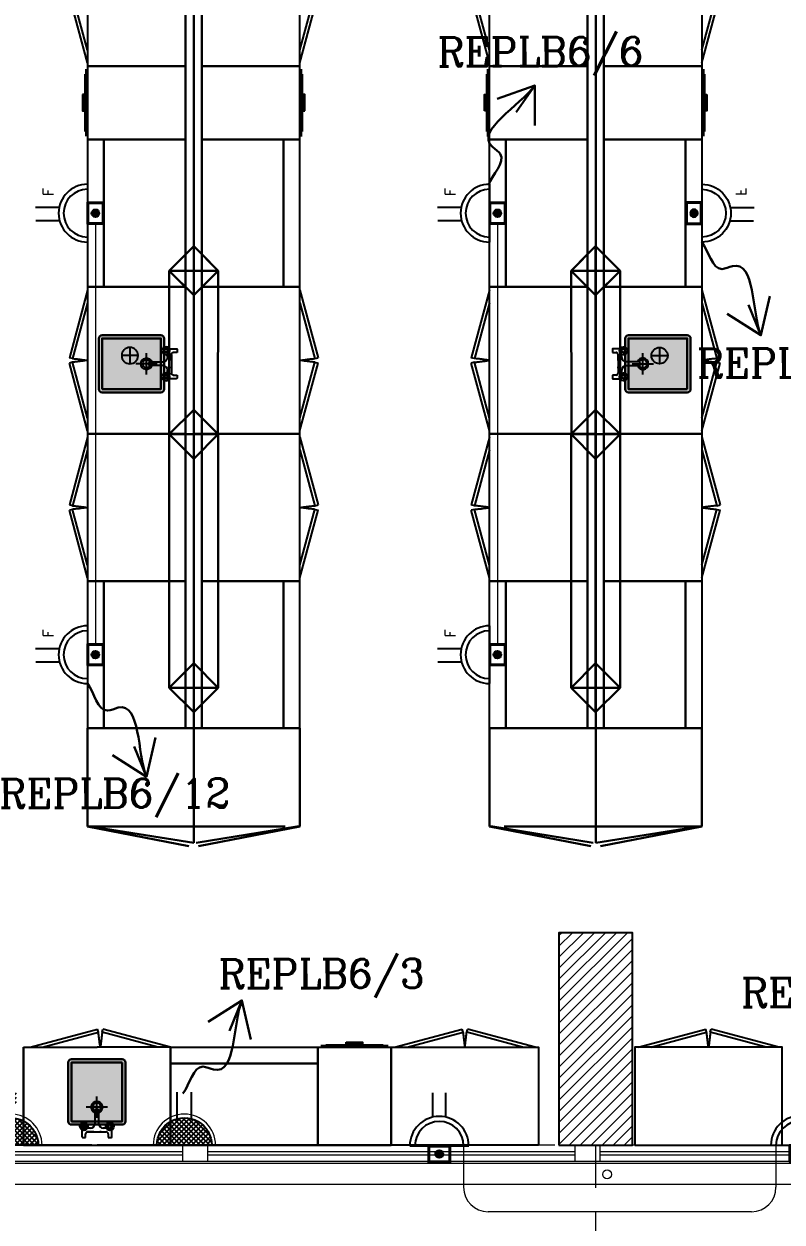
# Model space of a CAD drawing. Extents: x 1315 to 1416, y 473 to 837.
# Drawn here: x 1356.59 to 1361.23, y 672.16 to 679.49 of the extents above; entities that cross this region are included whole.
import ezdxf

# ---------------------------------------------------------------- set-up
doc = ezdxf.new("R2010")
doc.units = 0
doc.header["$MEASUREMENT"] = 0
for name, pattern in [('ACAD_ISO02W100', [15, 12, -3]), ('CENTERX2', [4, 2.5, -0.5, 0.5, -0.5]), ('DASHED', [19.05, 12.7, -6.35])]:
    doc.linetypes.add(name, pattern=pattern)
doc.layers.get('0').update_dxf_attribs({"color": 252, "linetype": 'CONTINUOUS', "lineweight": 30})
for name, color, linetype in [('-FUR', 252, 'CONTINUOUS'), ('E-SOCKETS', 6, 'CONTINUOUS'), ('LAYER8', 252, 'CONTINUOUS'), ('POWER', 1, 'CONTINUOUS'), ('SAN', 252, 'CONTINUOUS'), ('WIRING', 4, 'CONTINUOUS')]:
    doc.layers.add(name, color=color, linetype=linetype)
for name, color, linetype, lineweight in [('axis', 252, 'CENTERX2', 5), ('Column', 252, 'CONTINUOUS', 25), ('elev', 252, 'CONTINUOUS', 9), ('Elevation', 252, 'CONTINUOUS', 18), ('hatch', 252, 'CONTINUOUS', 9), ('WINDOW', 252, 'CONTINUOUS', 5), ('WIRRING', 3, 'CONTINUOUS', 5)]:
    doc.layers.add(name, color=color, linetype=linetype, lineweight=lineweight)
doc.styles.add('ARIAL', font='arial.ttf')
doc.styles.add('E80', font='romanc.shx')
doc.dimstyles.new('DIM-100-IN', dxfattribs={"dimtxt": 0.22, "dimasz": 0.1, "dimexe": 0.15, "dimexo": 0.15, "dimgap": 0, "dimtad": 0, "dimrnd": 0.05, "dimzin": 1, "dimdsep": 46, "dimtxsty": 'ARIAL', "dimblk": 'DOT', "dimcen": 0.2, "dimclrd": 256, "dimclre": 256, "dimclrt": 23, "dimadec": 0, "dimazin": 0, "dimtfac": 1, "dimtmove": 2, "dimatfit": 2, "dimldrblk": 'OPEN90', "dimfxl": 0.15, "dimfxlon": 1, "dimtolj": 1, "dimtzin": 0, "dimlwe": -1, "dimarcsym": 0})

# ---------------------------------------------------------------- blocks, each defined once
blk = doc.blocks.new('A$C11ED6BD5')
at = {"layer": 'axis', "color": 0, "ltscale": 0.3}
blk.add_line((-22.25, -2.4111), (-22.25, 0.25), dxfattribs=at)
blk = doc.blocks.new('5')
at = {"layer": '-FUR', "linetype": 'ACAD_ISO02W100'}
for p, q in [((41999.7885, -66320.4478), (42000.6885, -66320.4478)), ((41999.8085, -66321.0478), (42000.2221, -66321.1587)), ((41999.8858, -66321.0478), (42000.2273, -66321.1393)), ((42000.5913, -66321.0478), (42000.2498, -66321.1393)), ((42000.6685, -66321.0478), (42000.255, -66321.1587)), ((42000.2273, -66321.1393), (42000.2221, -66321.1587)), ((42000.2498, -66321.1393), (42000.255, -66321.1587))]:
    blk.add_line(p, q, dxfattribs=at)
at = {"layer": '-FUR'}
blk.add_lwpolyline([(41999.7885, -66320.4478), (42000.6885, -66320.4478), (42000.6885, -66321.0478), (41999.7885, -66321.0478)], close=True, dxfattribs=at)
at = {"layer": '-FUR', "linetype": 'ACAD_ISO02W100'}
for centre, start, end in [((42001.7538, -66321.2808), 171.26112, 174.70691), ((41998.7233, -66321.2808), 5.29309, 8.73888)]:
    blk.add_arc(centre, 1.5331, start, end, dxfattribs=at)
blk = doc.blocks.new('YY5Y5')
at = {"layer": 'SAN', "color": 1}
for p, q in [((433.83, 542.04), (433.83, 538.56)), ((435.73, 542.41), (434.2, 542.41)), ((435.73, 540.55), (435.73, 542.41)), ((446.18, 539.55), (436.73, 539.55)), ((443.04, 539.55), (446.16, 539.55)), ((447.16, 542.41), (447.16, 540.55)), ((448.69, 542.41), (447.16, 542.41)), ((449.07, 538.56), (449.07, 542.04)), ((434.16, 537.56), (433.7, 538.02)), ((434.16, 536.15), (433.7, 535.69)), ((435.58, 537.56), (436.04, 538.02)), ((435.58, 536.15), (436.04, 535.69)), ((436.72, 537.65), (438.25, 537.65)), ((440.5, 535.4), (440.5, 528.74)), ((442.4, 528.74), (442.4, 535.4)), ((444.65, 537.65), (446.18, 537.65)), ((447.32, 537.56), (446.86, 538.02)), ((447.32, 536.15), (446.86, 535.69)), ((448.74, 537.56), (449.2, 538.02)), ((448.74, 536.15), (449.2, 535.69)), ((440.87, 528.36), (442.03, 528.36))]:
    blk.add_line(p, q, dxfattribs=at)
at = {"layer": 'SAN', "color": 1, "linetype": 'Continuous'}
blk.add_line((439.23, 539.55), (439.86, 539.55), dxfattribs=at)
at = {"layer": 'SAN', "color": 2, "linetype": 'DASHED'}
for points in [[(436.06, 527.03), (446.84, 527.03)], [(441.45, 532.42), (441.45, 521.63)]]:
    blk.add_lwpolyline(points, dxfattribs=at)
at = {"layer": 'SAN', "color": 1}
for centre, radius in [((434.87, 536.85), 2), ((434.87, 536.85), 1), ((434.87, 536.85), 0.8), ((448.03, 536.85), 2), ((448.03, 536.85), 1), ((448.03, 536.85), 0.8)]:
    blk.add_circle(centre, radius, dxfattribs=at)
for centre, radius, start, end in [((434.2, 542.04), 0.375, 90, 180), ((436.73, 540.55), 1, 180, 270), ((446.16, 540.55), 1, 270, 0), ((448.69, 542.04), 0.375, 0, 90), ((438.25, 535.4), 2.25, 0, 90), ((444.65, 535.4), 2.25, 90, 180), ((441.45, 527.03), 2.86, 109.43194, 70.56806), ((441.45, 527.03), 2.08, 117.27647, 62.72353), ((440.87, 528.74), 0.375, 180, 270), ((442.03, 528.74), 0.375, 270, 360)]:
    blk.add_arc(centre, radius, start, end, dxfattribs=at)
blk = doc.blocks.new('fd')
at = {"layer": '-FUR'}
h = blk.add_hatch(color=254, dxfattribs=at)
h.paths.add_polyline_path([(1322.6636, 576.6994), (1322.3536, 576.6994), (1322.3536, 577.0594), (1322.6636, 577.0594)], flags=16)
edge = h.paths.add_edge_path()
edge.add_line((1322.6636, 576.6794), (1322.3536, 576.6794))
edge.add_arc((1322.3536, 576.6994), 0.02, 180, 270, ccw=False)
edge.add_line((1322.3336, 576.6994), (1322.3336, 577.0594))
edge.add_arc((1322.3536, 577.0594), 0.02, 90, 180, ccw=False)
edge.add_line((1322.3536, 577.0794), (1322.6636, 577.0794))
edge.add_arc((1322.6636, 577.0594), 0.02, 0, 90, ccw=False)
edge.add_line((1322.6836, 577.0594), (1322.6836, 576.6994))
edge.add_arc((1322.6636, 576.6994), 0.02, -90, 0, ccw=False)
blk.add_hatch(color=253, dxfattribs=at).paths.add_polyline_path([(1322.6636, 577.0594), (1322.6636, 576.6994), (1322.3536, 576.6994), (1322.3536, 577.0594)])
h = blk.add_hatch(color=251, dxfattribs=at)
h.paths.add_polyline_path([(1322.6337, 577.0294), (1322.6636, 577.0594), (1322.6636, 576.6994), (1322.6336, 576.7294)])
h.paths.add_polyline_path([(1322.6336, 576.7294), (1322.6636, 576.6994), (1322.3536, 576.6994), (1322.3836, 576.7294)])
h = blk.add_hatch(color=252, dxfattribs=at)
h.paths.add_polyline_path([(1322.3836, 577.0294), (1322.3536, 577.0594), (1322.6636, 577.0594), (1322.6337, 577.0294)])
h.paths.add_polyline_path([(1322.3836, 576.7294), (1322.3536, 576.6994), (1322.3536, 577.0594), (1322.3836, 577.0294)])
for p, q in [((1322.4784, 577.2056), (1322.0597, 577.2056)), ((1322.4784, 577.2056), (1322.9597, 577.2056)), ((1322.0597, 576.6056), (1322.5097, 576.6056)), ((1322.9597, 576.6056), (1322.5097, 576.6056))]:
    blk.add_line(p, q, dxfattribs=at)
at = {"layer": '-FUR', "linetype": 'ACAD_ISO02W100'}
for p, q in [((1322.0597, 577.2056), (1322.5097, 577.2056)), ((1322.9597, 577.2056), (1322.5097, 577.2056)), ((1322.0997, 576.6056), (1322.5133, 576.4948)), ((1322.177, 576.6056), (1322.5185, 576.5141)), ((1322.8824, 576.6056), (1322.541, 576.5141)), ((1322.9597, 576.6056), (1322.5462, 576.4948)), ((1322.5185, 576.5141), (1322.5133, 576.4948)), ((1322.541, 576.5141), (1322.5462, 576.4948))]:
    blk.add_line(p, q, dxfattribs=at)
for centre, start, end in [((1324.045, 576.3727), 171.26112, 174.70691), ((1321.0144, 576.3727), 5.29309, 8.73888)]:
    blk.add_arc(centre, 1.5331, start, end, dxfattribs=at)
for p, q in [((1322.0597, 577.2056), (1322.0597, 576.6056)), ((1322.9597, 577.2056), (1322.9597, 576.6056))]:
    blk.add_line(p, q)
blk.add_lwpolyline([(1322.6636, 576.6794), (1322.3536, 576.6794, -0.414214), (1322.3336, 576.6994), (1322.3336, 577.0594, -0.414214), (1322.3536, 577.0794), (1322.6636, 577.0794, -0.414214), (1322.6836, 577.0594), (1322.6836, 576.6994, -0.414214)], format="xyb", close=True)
blk.add_lwpolyline([(1322.6636, 576.6794), (1322.3536, 576.6794, -0.414214), (1322.3336, 576.6994), (1322.3336, 577.0594, -0.414214), (1322.3536, 577.0794), (1322.6636, 577.0794, -0.414214), (1322.6836, 577.0594), (1322.6836, 576.6994, -0.414214)], format="xyb", close=True)
blk.add_lwpolyline([(1322.6636, 576.6994), (1322.3536, 576.6994), (1322.3536, 577.0594), (1322.6636, 577.0594)], close=True)
at = {"extrusion": (0, 0, -1), "xscale": 0.0121000000000322, "yscale": 0.0121000000000322, "zscale": -0.0121}
blk.add_blockref('YY5Y5', (-1327.8502, 570.5947), dxfattribs=at)
blk = doc.blocks.new('juy')
blk.add_line((1322.9597, 577.2056), (1322.9597, 576.6056))
blk.add_blockref('fd', (0, 0))
blk = doc.blocks.new('ba7es')
at = {"layer": '-FUR', "linetype": 'ACAD_ISO02W100'}
blk.add_line((1323.8895, 576.6578), (1322.9895, 576.6578), dxfattribs=at)
for p, q in [((1323.8895, 577.2578), (1322.9895, 577.2578)), ((1322.9895, 577.2578), (1322.9895, 576.6578)), ((1323.8895, 576.6578), (1323.8895, 577.2578)), ((1322.9895, 576.6578), (1322.9895, 576.7578)), ((1322.9895, 576.7578), (1323.8895, 576.7578))]:
    blk.add_line(p, q)
blk = doc.blocks.new('3')
at = {"layer": '-FUR', "linetype": 'ACAD_ISO02W100'}
blk.add_line((41990.0194, -66320.4802), (41990.4694, -66320.4802), dxfattribs=at)
at = {"layer": '-FUR'}
for p, q in [((41990.0394, -66321.0902), (41990.4494, -66321.0902)), ((41990.0694, -66321.0952), (41990.4194, -66321.0952))]:
    blk.add_line(p, q, dxfattribs=at)
blk.add_lwpolyline([(41990.0194, -66321.0802), (41990.4694, -66321.0802), (41990.4694, -66320.4802), (41990.0194, -66320.4802)], close=True, dxfattribs=at)
at = {"layer": '-FUR', "color": 1}
blk.add_lwpolyline([(41990.1944, -66321.1102), (41990.2944, -66321.1102), (41990.2944, -66321.1002), (41990.1944, -66321.1002)], close=True, dxfattribs=at)
blk = doc.blocks.new('vfd')
at = {"layer": '-FUR'}
h = blk.add_hatch(color=254, dxfattribs=at)
h.paths.add_polyline_path([(1316.635, 565.8296), (1316.635, 566.1396), (1316.275, 566.1396), (1316.275, 565.8296)], flags=16)
edge = h.paths.add_edge_path()
edge.add_line((1316.655, 565.8296), (1316.655, 566.1396))
edge.add_ellipse((1316.635, 566.1396), major_axis=(-0.0141, -0.0141), ratio=1, start_angle=135, end_angle=225)
edge.add_line((1316.635, 566.1596), (1316.275, 566.1596))
edge.add_ellipse((1316.275, 566.1396), major_axis=(-0.0141, -0.0141), ratio=1, start_angle=225, end_angle=315)
edge.add_line((1316.255, 566.1396), (1316.255, 565.8296))
edge.add_ellipse((1316.275, 565.8296), major_axis=(0.0141, -0.0141), ratio=1, start_angle=225, end_angle=315)
edge.add_line((1316.275, 565.8096), (1316.635, 565.8096))
edge.add_ellipse((1316.635, 565.8296), major_axis=(0.0141, -0.0141), ratio=1, start_angle=-45, end_angle=45)
blk.add_hatch(color=253, dxfattribs=at).paths.add_polyline_path([(1316.275, 565.8296), (1316.635, 565.8296), (1316.635, 566.1396), (1316.275, 566.1396)])
h = blk.add_hatch(color=251, dxfattribs=at)
h.paths.add_polyline_path([(1316.305, 565.8596), (1316.275, 565.8296), (1316.635, 565.8296), (1316.605, 565.8596)])
h.paths.add_polyline_path([(1316.605, 565.8596), (1316.635, 565.8296), (1316.635, 566.1396), (1316.605, 566.1096)])
h = blk.add_hatch(color=252, dxfattribs=at)
h.paths.add_polyline_path([(1316.305, 566.1096), (1316.275, 566.1396), (1316.275, 565.8296), (1316.305, 565.8596)])
h.paths.add_polyline_path([(1316.605, 566.1096), (1316.635, 566.1396), (1316.275, 566.1396), (1316.305, 566.1096)])
blk.add_lwpolyline([(1316.655, 565.8296), (1316.655, 566.1396, 0.414214), (1316.635, 566.1596), (1316.275, 566.1596, 0.414214), (1316.255, 566.1396), (1316.255, 565.8296, 0.414214), (1316.275, 565.8096), (1316.635, 565.8096, 0.414214)], format="xyb", close=True)
blk.add_lwpolyline([(1316.655, 565.8296), (1316.655, 566.1396, 0.414214), (1316.635, 566.1596), (1316.275, 566.1596, 0.414214), (1316.255, 566.1396), (1316.255, 565.8296, 0.414214), (1316.275, 565.8096), (1316.635, 565.8096, 0.414214)], format="xyb", close=True)
blk.add_lwpolyline([(1316.635, 565.8296), (1316.635, 566.1396), (1316.275, 566.1396), (1316.275, 565.8296)], close=True)
at = {"layer": 'LAYER8'}
for p, q in [((1316.465, 566.0846), (1316.465, 565.9846)), ((1316.415, 566.0346), (1316.515, 566.0346))]:
    blk.add_line(p, q, dxfattribs=at)
blk.add_circle((1316.465, 566.0346), 0.05, dxfattribs=at)
at = {"xscale": 0.0121, "yscale": 0.0121, "zscale": 0.0121, "rotation": 89.99999999999997}
blk.add_blockref('YY5Y5', (1322.7397, 560.6431), dxfattribs=at)
blk = doc.blocks.new('LAB1')
h = blk.add_hatch(color=256)
h.set_gradient(color1=(255, 191, 127), color2=(255, 181, 107), one_color=1, tint=0.71)
h.paths.add_polyline_path([(991.8811, 470.2735), (991.5711, 470.2735), (991.5711, 469.9135), (991.8811, 469.9135)], flags=0)
edge = h.paths.add_edge_path(flags=17)
edge.add_line((991.8811, 470.2935), (991.5711, 470.2935))
edge.add_arc((991.5711, 470.2735), 0.02, 90, 180)
edge.add_line((991.5511, 470.2735), (991.5511, 469.9135))
edge.add_arc((991.5711, 469.9135), 0.02, 180, 270)
edge.add_line((991.5711, 469.8935), (991.8811, 469.8935))
edge.add_arc((991.8811, 469.9135), 0.02, 270, 360)
edge.add_line((991.9011, 469.9135), (991.9011, 470.2735))
edge.add_arc((991.8811, 470.2735), 0.02, 360, 450)
edge = h.paths.add_edge_path(flags=0)
edge.add_line((991.7145, 469.9805), (991.7145, 469.8999))
edge = h.paths.add_edge_path(flags=0)
edge.add_line((991.7376, 469.8999), (991.7376, 469.9805))
edge = h.paths.add_edge_path(flags=0)
edge.add_line((991.7261, 469.9359), (991.7261, 470.0664))
edge = h.paths.add_edge_path(flags=0)
edge.add_line((991.7913, 470.0012), (991.6608, 470.0012))
edge = h.paths.add_edge_path(flags=0)
edge.add_arc((991.7261, 470.0012), 0.0346, -70.56806, 250.56806, ccw=False)
edge = h.paths.add_edge_path(flags=0)
edge.add_arc((991.7261, 470.0012), 0.0251, -62.72353, 242.72353, ccw=False)
edge = h.paths.add_edge_path(flags=0)
edge.add_arc((991.7191, 469.9805), 0.00454, 90, 180, ccw=False)
edge = h.paths.add_edge_path(flags=0)
edge.add_arc((991.7331, 469.9805), 0.00454, 0, 90, ccw=False)
edge = h.paths.add_edge_path(flags=0)
edge.add_line((991.7331, 469.985), (991.7191, 469.985))
edge = h.paths.add_edge_path(flags=16)
edge.add_arc((991.6464, 469.8823), 0.0121, 0, 360, ccw=False)
edge = h.paths.add_edge_path(flags=16)
edge.add_line((991.7971, 469.8908), (991.7916, 469.8964))
edge = h.paths.add_edge_path(flags=16)
edge.add_line((991.8143, 469.8908), (991.8198, 469.8964))
edge = h.paths.add_edge_path(flags=16)
edge.add_line((991.6379, 469.8908), (991.6323, 469.8964))
edge = h.paths.add_edge_path(flags=16)
edge.add_line((991.655, 469.8908), (991.6606, 469.8964))
h = blk.add_hatch(color=256)
h.set_gradient(color1=(255, 191, 127), color2=(255, 181, 107), one_color=1, tint=0.71)
edge = h.paths.add_edge_path(flags=17)
edge.add_line((991.8811, 470.2935), (991.5711, 470.2935))
edge.add_arc((991.5711, 470.2735), 0.02, 90, 180)
edge.add_line((991.5511, 470.2735), (991.5511, 469.9135))
edge.add_arc((991.5711, 469.9135), 0.02, 180, 270)
edge.add_line((991.5711, 469.8935), (991.8811, 469.8935))
edge.add_arc((991.8811, 469.9135), 0.02, 270, 360)
edge.add_line((991.9011, 469.9135), (991.9011, 470.2735))
edge.add_arc((991.8811, 470.2735), 0.02, 360, 450)
h.paths.add_polyline_path([(991.8811, 470.2735), (991.5711, 470.2735), (991.5711, 469.9135), (991.8811, 469.9135)], flags=0)
edge = h.paths.add_edge_path(flags=0)
edge.add_line((991.7145, 469.9805), (991.7145, 469.8999))
edge = h.paths.add_edge_path(flags=0)
edge.add_line((991.7376, 469.8999), (991.7376, 469.9805))
edge = h.paths.add_edge_path(flags=0)
edge.add_line((991.7261, 469.9359), (991.7261, 470.0664))
edge = h.paths.add_edge_path(flags=0)
edge.add_line((991.7913, 470.0012), (991.6608, 470.0012))
edge = h.paths.add_edge_path(flags=0)
edge.add_arc((991.7261, 470.0012), 0.0346, -70.56806, 250.56806, ccw=False)
edge = h.paths.add_edge_path(flags=0)
edge.add_arc((991.7261, 470.0012), 0.0251, -62.72353, 242.72353, ccw=False)
edge = h.paths.add_edge_path(flags=0)
edge.add_arc((991.7191, 469.9805), 0.00454, 90, 180, ccw=False)
edge = h.paths.add_edge_path(flags=0)
edge.add_arc((991.7331, 469.9805), 0.00454, 0, 90, ccw=False)
edge = h.paths.add_edge_path(flags=0)
edge.add_line((991.7331, 469.985), (991.7191, 469.985))
edge = h.paths.add_edge_path(flags=16)
edge.add_arc((991.6464, 469.8823), 0.0121, 0, 360, ccw=False)
edge = h.paths.add_edge_path(flags=16)
edge.add_line((991.7971, 469.8908), (991.7916, 469.8964))
edge = h.paths.add_edge_path(flags=16)
edge.add_line((991.8143, 469.8908), (991.8198, 469.8964))
edge = h.paths.add_edge_path(flags=16)
edge.add_line((991.6379, 469.8908), (991.6323, 469.8964))
edge = h.paths.add_edge_path(flags=16)
edge.add_line((991.655, 469.8908), (991.6606, 469.8964))
h = blk.add_hatch(color=256)
h.set_gradient(color1=(255, 191, 127), color2=(255, 181, 107), one_color=1, tint=0.71)
edge = h.paths.add_edge_path(flags=16)
edge.add_line((991.8811, 470.2935), (991.5711, 470.2935))
edge.add_arc((991.5711, 470.2735), 0.02, 90, 180)
edge.add_line((991.5511, 470.2735), (991.5511, 469.9135))
edge.add_arc((991.5711, 469.9135), 0.02, 180, 270)
edge.add_line((991.5711, 469.8935), (991.8811, 469.8935))
edge.add_arc((991.8811, 469.9135), 0.02, 270, 360)
edge.add_line((991.9011, 469.9135), (991.9011, 470.2735))
edge.add_arc((991.8811, 470.2735), 0.02, 360, 450)
edge = h.paths.add_edge_path()
edge.add_arc((991.6464, 469.8823), 0.0242, 0, 360, ccw=False)
edge = h.paths.add_edge_path(flags=16)
edge.add_arc((991.6464, 469.8823), 0.0121, 0, 360, ccw=False)
edge = h.paths.add_edge_path(flags=16)
edge.add_arc((991.6464, 469.8823), 0.00968, 0, 360, ccw=False)
edge = h.paths.add_edge_path(flags=16)
edge.add_line((991.6379, 469.8908), (991.6323, 469.8964))
edge = h.paths.add_edge_path(flags=16)
edge.add_line((991.6379, 469.8737), (991.6323, 469.8682))
edge = h.paths.add_edge_path(flags=16)
edge.add_line((991.655, 469.8908), (991.6606, 469.8964))
edge = h.paths.add_edge_path(flags=16)
edge.add_line((991.655, 469.8737), (991.6606, 469.8682))
h = blk.add_hatch(color=256)
h.set_gradient(color1=(255, 191, 127), color2=(255, 181, 107), one_color=1, tint=0.71)
edge = h.paths.add_edge_path(flags=16)
edge.add_line((991.8811, 470.2935), (991.5711, 470.2935))
edge.add_arc((991.5711, 470.2735), 0.02, 90, 180)
edge.add_line((991.5511, 470.2735), (991.5511, 469.9135))
edge.add_arc((991.5711, 469.9135), 0.02, 180, 270)
edge.add_line((991.5711, 469.8935), (991.8811, 469.8935))
edge.add_arc((991.8811, 469.9135), 0.02, 270, 360)
edge.add_line((991.9011, 469.9135), (991.9011, 470.2735))
edge.add_arc((991.8811, 470.2735), 0.02, 360, 450)
edge = h.paths.add_edge_path()
edge.add_arc((991.8057, 469.8823), 0.0242, 0, 360, ccw=False)
edge = h.paths.add_edge_path(flags=16)
edge.add_arc((991.8057, 469.8823), 0.0121, 0, 360, ccw=False)
edge = h.paths.add_edge_path(flags=16)
edge.add_arc((991.8057, 469.8823), 0.00968, 0, 360, ccw=False)
edge = h.paths.add_edge_path(flags=16)
edge.add_line((991.7971, 469.8908), (991.7916, 469.8964))
edge = h.paths.add_edge_path(flags=16)
edge.add_line((991.7971, 469.8737), (991.7916, 469.8682))
edge = h.paths.add_edge_path(flags=16)
edge.add_line((991.8143, 469.8908), (991.8198, 469.8964))
edge = h.paths.add_edge_path(flags=16)
edge.add_line((991.8143, 469.8737), (991.8198, 469.8682))
h = blk.add_hatch(color=256)
h.set_gradient(color1=(255, 191, 127), color2=(255, 181, 107), one_color=1, tint=0.71)
edge = h.paths.add_edge_path(flags=16)
edge.add_line((991.8811, 470.2935), (991.5711, 470.2935))
edge.add_arc((991.5711, 470.2735), 0.02, 90, 180)
edge.add_line((991.5511, 470.2735), (991.5511, 469.9135))
edge.add_arc((991.5711, 469.9135), 0.02, 180, 270)
edge.add_line((991.5711, 469.8935), (991.8811, 469.8935))
edge.add_arc((991.8811, 469.9135), 0.02, 270, 360)
edge.add_line((991.9011, 469.9135), (991.9011, 470.2735))
edge.add_arc((991.8811, 470.2735), 0.02, 360, 450)
edge = h.paths.add_edge_path(flags=0)
edge.add_line((991.7145, 469.9805), (991.7145, 469.8999))
edge = h.paths.add_edge_path()
edge.add_arc((991.6873, 469.8999), 0.0272, 270, 360, ccw=False)
h = blk.add_hatch(color=256)
h.set_gradient(color1=(255, 191, 127), color2=(255, 181, 107), one_color=1, tint=0.71)
edge = h.paths.add_edge_path(flags=16)
edge.add_line((991.8811, 470.2935), (991.5711, 470.2935))
edge.add_arc((991.5711, 470.2735), 0.02, 90, 180)
edge.add_line((991.5511, 470.2735), (991.5511, 469.9135))
edge.add_arc((991.5711, 469.9135), 0.02, 180, 270)
edge.add_line((991.5711, 469.8935), (991.8811, 469.8935))
edge.add_arc((991.8811, 469.9135), 0.02, 270, 360)
edge.add_line((991.9011, 469.9135), (991.9011, 470.2735))
edge.add_arc((991.8811, 470.2735), 0.02, 360, 450)
edge = h.paths.add_edge_path(flags=0)
edge.add_line((991.7376, 469.8999), (991.7376, 469.9805))
edge = h.paths.add_edge_path()
edge.add_arc((991.7648, 469.8999), 0.0272, 180, 270, ccw=False)
h = blk.add_hatch(color=256)
h.set_gradient(color1=(255, 191, 127), color2=(255, 181, 107), one_color=1, tint=0.71)
edge = h.paths.add_edge_path(flags=16)
edge.add_line((991.8811, 470.2935), (991.5711, 470.2935))
edge.add_arc((991.5711, 470.2735), 0.02, 90, 180)
edge.add_line((991.5511, 470.2735), (991.5511, 469.9135))
edge.add_arc((991.5711, 469.9135), 0.02, 180, 270)
edge.add_line((991.5711, 469.8935), (991.8811, 469.8935))
edge.add_arc((991.8811, 469.9135), 0.02, 270, 360)
edge.add_line((991.9011, 469.9135), (991.9011, 470.2735))
edge.add_arc((991.8811, 470.2735), 0.02, 360, 450)
h.paths.add_polyline_path([(991.8811, 470.2735), (991.5711, 470.2735), (991.5711, 469.9135), (991.8811, 469.9135)], flags=0)
edge = h.paths.add_edge_path(flags=17)
edge.add_line((991.8811, 470.2935), (991.5711, 470.2935))
edge.add_arc((991.5711, 470.2735), 0.02, 90, 180)
edge.add_line((991.5511, 470.2735), (991.5511, 469.9135))
edge.add_arc((991.5711, 469.9135), 0.02, 180, 270)
edge.add_line((991.5711, 469.8935), (991.8811, 469.8935))
edge.add_arc((991.8811, 469.9135), 0.02, 270, 360)
edge.add_line((991.9011, 469.9135), (991.9011, 470.2735))
edge.add_arc((991.8811, 470.2735), 0.02, 360, 450)
edge = h.paths.add_edge_path(flags=0)
edge.add_line((991.7145, 469.9805), (991.7145, 469.8999))
edge = h.paths.add_edge_path(flags=0)
edge.add_line((991.7376, 469.8999), (991.7376, 469.9805))
edge = h.paths.add_edge_path(flags=0)
edge.add_line((991.7261, 469.9359), (991.7261, 470.0664))
edge = h.paths.add_edge_path(flags=0)
edge.add_line((991.7913, 470.0012), (991.6608, 470.0012))
edge = h.paths.add_edge_path(flags=0)
edge.add_arc((991.7261, 470.0012), 0.0346, -70.56806, 250.56806, ccw=False)
edge = h.paths.add_edge_path(flags=0)
edge.add_arc((991.7261, 470.0012), 0.0251, -62.72353, 242.72353, ccw=False)
edge = h.paths.add_edge_path(flags=0)
edge.add_arc((991.7191, 469.9805), 0.00454, 90, 180, ccw=False)
edge = h.paths.add_edge_path(flags=0)
edge.add_arc((991.7331, 469.9805), 0.00454, 0, 90, ccw=False)
edge = h.paths.add_edge_path(flags=0)
edge.add_line((991.7331, 469.985), (991.7191, 469.985))
edge = h.paths.add_edge_path(flags=16)
edge.add_arc((991.8057, 469.8823), 0.0121, 0, 360, ccw=False)
edge = h.paths.add_edge_path(flags=16)
edge.add_arc((991.6464, 469.8823), 0.0121, 0, 360, ccw=False)
edge = h.paths.add_edge_path(flags=16)
edge.add_line((991.7971, 469.8908), (991.7916, 469.8964))
edge = h.paths.add_edge_path(flags=16)
edge.add_line((991.8143, 469.8908), (991.8198, 469.8964))
edge = h.paths.add_edge_path(flags=16)
edge.add_line((991.6379, 469.8908), (991.6323, 469.8964))
edge = h.paths.add_edge_path(flags=16)
edge.add_line((991.655, 469.8908), (991.6606, 469.8964))
h = blk.add_hatch(color=256)
h.set_gradient(color1=(255, 191, 127), color2=(255, 181, 107), one_color=1, tint=0.71)
edge = h.paths.add_edge_path()
edge.add_arc((991.6464, 469.8823), 0.0242, 0, 360, ccw=False)
edge = h.paths.add_edge_path(flags=16)
edge.add_arc((991.6464, 469.8823), 0.0121, 0, 360, ccw=False)
edge = h.paths.add_edge_path(flags=16)
edge.add_arc((991.6464, 469.8823), 0.00968, 0, 360, ccw=False)
edge = h.paths.add_edge_path(flags=16)
edge.add_line((991.6379, 469.8908), (991.6323, 469.8964))
edge = h.paths.add_edge_path(flags=16)
edge.add_line((991.6379, 469.8737), (991.6323, 469.8682))
edge = h.paths.add_edge_path(flags=16)
edge.add_line((991.655, 469.8908), (991.6606, 469.8964))
edge = h.paths.add_edge_path(flags=16)
edge.add_line((991.655, 469.8737), (991.6606, 469.8682))
h = blk.add_hatch(color=256)
h.set_gradient(color1=(255, 191, 127), color2=(255, 181, 107), one_color=1, tint=0.71)
edge = h.paths.add_edge_path()
edge.add_arc((991.8057, 469.8823), 0.0242, 0, 360, ccw=False)
edge = h.paths.add_edge_path(flags=16)
edge.add_arc((991.8057, 469.8823), 0.00968, 0, 360, ccw=False)
edge = h.paths.add_edge_path(flags=16)
edge.add_line((991.7971, 469.8908), (991.7916, 469.8964))
edge = h.paths.add_edge_path(flags=16)
edge.add_line((991.7971, 469.8737), (991.7916, 469.8682))
edge = h.paths.add_edge_path(flags=16)
edge.add_line((991.8143, 469.8908), (991.8198, 469.8964))
edge = h.paths.add_edge_path(flags=16)
edge.add_line((991.8143, 469.8737), (991.8198, 469.8682))
h = blk.add_hatch(color=256)
h.set_gradient(color1=(255, 191, 127), color2=(255, 181, 107), one_color=1, tint=0.71)
edge = h.paths.add_edge_path(flags=17)
edge.add_arc((991.8057, 469.8823), 0.0121, 0, 360, ccw=False)
edge = h.paths.add_edge_path(flags=16)
edge.add_arc((991.8057, 469.8823), 0.00968, 0, 360, ccw=False)
edge = h.paths.add_edge_path(flags=16)
edge.add_line((991.7971, 469.8908), (991.7916, 469.8964))
edge = h.paths.add_edge_path(flags=16)
edge.add_line((991.7971, 469.8737), (991.7916, 469.8682))
edge = h.paths.add_edge_path(flags=16)
edge.add_line((991.8143, 469.8908), (991.8198, 469.8964))
edge = h.paths.add_edge_path(flags=16)
edge.add_line((991.8143, 469.8737), (991.8198, 469.8682))
for p, q in [((992.2685, 477.2673), (992.2685, 472.6653)), ((992.3185, 477.2673), (992.3185, 471.6492)), ((992.3685, 472.6658), (992.3685, 477.2673)), ((994.7276, 472.6658), (994.7276, 477.2673)), ((994.7776, 477.2673), (994.7776, 471.6492)), ((994.8276, 477.2673), (994.8276, 472.6653)), ((992.3188, 475.2656), (992.1688, 475.1156)), ((992.3188, 475.2656), (992.1688, 475.1156)), ((992.4688, 475.1156), (992.3188, 475.2656)), ((992.3188, 475.1156), (992.3188, 475.2656)), ((992.4688, 475.1156), (992.3188, 475.2656)), ((994.6274, 475.1156), (994.7774, 475.2656)), ((994.6274, 475.1156), (994.7774, 475.2656)), ((994.7774, 475.2656), (994.9274, 475.1156)), ((994.7774, 475.1156), (994.7774, 475.2656)), ((994.7774, 475.2656), (994.9274, 475.1156)), ((992.1688, 475.1156), (992.2685, 475.2153)), ((992.3685, 475.2158), (992.4688, 475.1156)), ((994.7276, 475.2158), (994.6274, 475.1156)), ((994.9274, 475.1156), (994.8276, 475.2153)), ((992.1688, 475.1156), (992.4688, 475.1156)), ((992.3188, 474.9656), (992.1688, 475.1156)), ((992.1688, 475.1156), (992.4688, 475.1156)), ((992.3188, 475.1156), (992.1688, 475.1156)), ((992.1688, 475.1156), (992.3188, 475.1156)), ((992.1688, 475.1156), (992.4688, 475.1156)), ((992.3188, 474.9656), (992.1688, 475.1156)), ((992.1688, 474.1156), (992.1688, 475.1156)), ((992.1688, 475.1156), (992.4688, 475.1156)), ((992.2685, 475.0158), (992.1688, 475.1156)), ((992.4688, 475.1156), (992.3188, 474.9656)), ((992.3188, 474.2656), (992.3188, 475.1156)), ((992.3188, 475.1156), (992.4688, 475.1156)), ((992.3188, 475.1156), (992.3188, 474.9656)), ((992.4688, 475.1156), (992.3188, 474.9656)), ((992.3705, 475.0173), (992.4688, 475.1156)), ((992.4688, 475.1156), (992.467, 474.1173)), ((994.9274, 475.1156), (994.6274, 475.1156)), ((994.9274, 475.1156), (994.6274, 475.1156)), ((994.6274, 475.1156), (994.7774, 474.9656)), ((994.7774, 475.1156), (994.6274, 475.1156)), ((994.9274, 475.1156), (994.6274, 475.1156)), ((994.6274, 475.1156), (994.7774, 474.9656)), ((994.9274, 475.1156), (994.6274, 475.1156)), ((994.6274, 475.1156), (994.6292, 474.1173)), ((994.7256, 475.0173), (994.6274, 475.1156)), ((994.7774, 474.9656), (994.9274, 475.1156)), ((994.7774, 474.2656), (994.7774, 475.1156)), ((994.7774, 475.1156), (994.9274, 475.1156)), ((994.9274, 475.1156), (994.7774, 475.1156)), ((994.7774, 475.1156), (994.7774, 474.9656)), ((994.7774, 474.9656), (994.9274, 475.1156)), ((994.8276, 475.0158), (994.9274, 475.1156)), ((994.9274, 474.1156), (994.9274, 475.1156)), ((992.3188, 474.2656), (992.1688, 474.1156)), ((992.3188, 474.1156), (992.3188, 474.2656)), ((992.4688, 474.1156), (992.3188, 474.2656)), ((994.6274, 474.1156), (994.7774, 474.2656)), ((994.7774, 474.1156), (994.7774, 474.2656)), ((994.7774, 474.2656), (994.9274, 474.1156)), ((992.4688, 474.1156), (992.1688, 474.1156)), ((992.3188, 473.9656), (992.1688, 474.1156)), ((992.1688, 474.1156), (992.4688, 474.1156)), ((992.1688, 472.5656), (992.1688, 474.1156)), ((992.3685, 474.1173), (992.3185, 474.1173)), ((992.3188, 474.1156), (992.3188, 473.9656)), ((992.3188, 473.9656), (992.4688, 474.1156)), ((992.3188, 474.1156), (992.3188, 472.4156)), ((992.4688, 474.1156), (992.4688, 472.5656)), ((994.6274, 474.1156), (994.9274, 474.1156)), ((994.7774, 473.9656), (994.6274, 474.1156)), ((994.9274, 474.1156), (994.6274, 474.1156)), ((994.6274, 474.1156), (994.6274, 472.5656)), ((994.7276, 474.1173), (994.7776, 474.1173)), ((994.7774, 474.1156), (994.7774, 473.9656)), ((994.7774, 473.9656), (994.9274, 474.1156)), ((994.7774, 474.1156), (994.7774, 472.4156)), ((994.9274, 472.5656), (994.9274, 474.1156)), ((992.3188, 472.7156), (992.3188, 473.5656)), ((994.7774, 472.7156), (994.7774, 473.5656)), ((992.3188, 472.7156), (992.1688, 472.5656)), ((992.3188, 472.5656), (992.3188, 472.7156)), ((992.4688, 472.5656), (992.3188, 472.7156)), ((994.6274, 472.5656), (994.7774, 472.7156)), ((994.7774, 472.5656), (994.7774, 472.7156)), ((994.7774, 472.7156), (994.9274, 472.5656)), ((992.4688, 472.5656), (992.1688, 472.5656)), ((992.3188, 472.4156), (992.1688, 472.5656)), ((992.1688, 472.5656), (992.4688, 472.5656)), ((992.3188, 472.5656), (992.3188, 472.4156)), ((992.3188, 472.4156), (992.4688, 472.5656)), ((994.6274, 472.5656), (994.9274, 472.5656)), ((994.7774, 472.4156), (994.6274, 472.5656)), ((994.9274, 472.5656), (994.6274, 472.5656)), ((994.7774, 472.5656), (994.7774, 472.4156)), ((994.7774, 472.4156), (994.9274, 472.5656)), ((991.6685, 472.3173), (991.6685, 471.7173)), ((991.6685, 472.3173), (992.9685, 472.3173)), ((992.9685, 471.7173), (992.9685, 472.3173)), ((995.4276, 472.3173), (994.1276, 472.3173)), ((994.1276, 471.7173), (994.1276, 472.3173)), ((995.4276, 472.3173), (995.4276, 471.7173)), ((991.6685, 471.7173), (992.3185, 471.7173)), ((991.6685, 471.7173), (992.2885, 471.5973)), ((991.6685, 471.7173), (991.6885, 471.7173)), ((991.6885, 471.7173), (992.3185, 471.6173)), ((991.7585, 471.7173), (992.8785, 471.7173)), ((992.3185, 471.7173), (992.3185, 471.6173)), ((992.9485, 471.7173), (992.3335, 471.6173)), ((992.9685, 471.7173), (992.3485, 471.5973)), ((992.9685, 471.7173), (992.9485, 471.7173)), ((994.1276, 471.7173), (994.7476, 471.5973)), ((994.1276, 471.7173), (994.1476, 471.7173)), ((994.1476, 471.7173), (994.7626, 471.6173)), ((995.3376, 471.7173), (994.2176, 471.7173)), ((995.4276, 471.7173), (994.7776, 471.7173)), ((994.7776, 471.7173), (994.7776, 471.6173)), ((995.4076, 471.7173), (994.7776, 471.6173)), ((995.4276, 471.7173), (994.8076, 471.5973)), ((995.4276, 471.7173), (995.4076, 471.7173))]:
    blk.add_line(p, q)
at = {"xscale": -1}
for name, p, rotation in [('5', (67312.7164, -41523.4212), 270), ('5', (-65328.0793, 42477.0559), 90), ('3', (67315.2078, -41514.1021), 270), ('3', (-65325.6526, 42466.3868), 90), ('ba7es', (415.0107, -847.9722), 270), ('ba7es', (1569.6263, 1798.9069), 90), ('5', (67312.7164, -41525.6712), 270), ('5', (-65328.0793, 42474.8059), 90), ('5', (67312.7164, -41526.5712), 270), ('5', (-65328.0793, 42473.9059), 90), ('ba7es', (415.0107, -850.6722), 270), ('ba7es', (1569.6263, 1796.2069), 90), ('juy', (-330.7826, 1046.9729), 180), ('5', (-41004.7709, -65850.6805), 180), ('3', (-40996.9423, -65850.7129), 180)]:
    blk.add_blockref(name, p, dxfattribs=dict(at, rotation=rotation))
for name, p, rotation in [('5', (67315.1755, 42477.0559), 270), ('5', (-65325.6202, -41523.4212), 90), ('3', (67312.7487, 42466.3868), 270), ('3', (-65328.1117, -41514.1021), 90), ('ba7es', (417.4698, 1798.9069), 270), ('ba7es', (1572.0854, -847.9722), 90), ('5', (67315.1755, 42474.8059), 270), ('5', (-65325.6202, -41525.6712), 90), ('5', (67315.1755, 42473.9059), 270), ('5', (-65325.6202, -41526.5712), 90), ('ba7es', (417.4698, 1796.2069), 270), ('ba7es', (1572.0854, -850.6722), 90), ('5', (42994.2157, -65850.6805), 179.999999999975), ('ba7es', (2316.0667, 1047.0251), 179.999999999975)]:
    blk.add_blockref(name, p, dxfattribs=dict(rotation=rotation))
blk.add_blockref('vfd', (2308.3929, -91.4382), dxfattribs=at)
blk.add_blockref('vfd', (-321.2968, -91.4382))
blk = doc.blocks.new('DOUBLEX POWER SOCKET')
at = {"layer": 'POWER', "ltscale": 0.05}
h = blk.add_hatch(dxfattribs=at)
h.set_pattern_fill('ANSI37', color=213, scale=0.000177778, angle=-90, style=0)
h.set_pattern_definition([(135, (-134.804893, -140.661473), (0.0117851071, 0.0117851071), []), (45, (-134.804893, -140.661473), (0.0117851071, -0.0117851071), [])])
edge = h.paths.add_edge_path()
edge.add_line((112.7598, -131.9321), (112.4931, -131.9321))
edge.add_ellipse((112.6264, -131.9321), major_axis=(0.1333, 0), ratio=1, start_angle=0.00923, end_angle=180.00923, ccw=False)
at = {"color": 7}
blk.add_arc((112.6264, -131.9321), 0.1515, 0, 180, dxfattribs=at)
at = {"layer": 'POWER', "color": 6}
for p, q in [((112.5918, -131.8033), (112.5918, -131.6747)), ((112.6611, -131.8033), (112.6611, -131.6747)), ((112.8264, -131.9321), (112.4264, -131.9321))]:
    blk.add_line(p, q, dxfattribs=at)
at = {"layer": 'POWER', "color": 6, "extrusion": (0, 0, -1)}
blk.add_ellipse((112.6264, -131.9321), major_axis=(0.1333, 0), ratio=1, start_param=3.141431, end_param=6.283024, dxfattribs=at)
blk = doc.blocks.new('DOPLEX SOCKET WP')
at = {"layer": 'E-SOCKETS'}
blk.add_hatch(color=2, dxfattribs=at).paths.add_polyline_path([(48.2533, -124.2906, -1), (48.301, -124.2906, -1)])
at = {"layer": 'E-SOCKETS', "color": 2}
for p, q in [((48.2373, -124.0647), (48.2373, -123.9156)), ((48.3173, -124.0647), (48.3173, -123.9156)), ((48.0968, -124.2406), (48.4575, -124.2406)), ((48.1027, -124.2406), (48.4515, -124.2406))]:
    blk.add_line(p, q, dxfattribs=at)
for points in [[(48.3454, -124.2406), (48.2089, -124.2406), (48.2089, -124.3406), (48.3454, -124.3406)], [(48.3388, -124.2471), (48.2154, -124.2471), (48.2154, -124.3341), (48.3388, -124.3341)]]:
    blk.add_lwpolyline(points, close=True, dxfattribs=at)
blk.add_circle((48.2771, -124.2906), 0.0239, dxfattribs=at)
at = {"layer": 'E-SOCKETS', "color": 7, "linetype": 'DASHED'}
blk.add_arc((48.2771, -124.2406), 0.1804, 0, 180, dxfattribs=at)
at = {"layer": 'E-SOCKETS', "color": 2}
blk.add_arc((48.2771, -124.2406), 0.1491, 0, 180, dxfattribs=at)
blk = doc.blocks.new('_Dot')
at = {"color": 0, "linetype": 'ByBlock', "lineweight": -2}
blk.add_line((-0.5, 0), (-1, 0), dxfattribs=at)
at = {"color": 0, "linetype": 'ByBlock', "const_width": 0.5}
blk.add_lwpolyline([(-0.25, 0, 1), (0.25, 0, 1)], format="xyb", close=True, dxfattribs=at)
blk = doc.blocks.new('DOUBLEX SOCKET FLOOR MOUNTED')
at = {"layer": 'E-SOCKETS'}
blk.add_hatch(color=2, dxfattribs=at).paths.add_polyline_path([(-93.2312, -55.9052, 1), (-93.278, -55.9052, 1)])
at = {"layer": 'E-SOCKETS', "color": 2}
for p, q in [((-93.3011, -55.6865), (-93.3011, -55.5404)), ((-93.2194, -55.6838), (-93.2194, -55.5377)), ((-93.0778, -55.8562), (-93.4313, -55.8562))]:
    blk.add_line(p, q, dxfattribs=at)
for points in [[(-93.3214, -55.8562), (-93.1877, -55.8562), (-93.1877, -55.9542), (-93.3214, -55.9542)], [(-93.315, -55.8626), (-93.1941, -55.8626), (-93.1941, -55.9478), (-93.315, -55.9478)]]:
    blk.add_lwpolyline(points, close=True, dxfattribs=at)
blk.add_circle((-93.2546, -55.9052), 0.0234, dxfattribs=at)
at = {"layer": 'E-SOCKETS', "color": 7, "linetype": 'DASHED'}
blk.add_arc((-93.2546, -55.8562), 0.1767, 0, 180, dxfattribs=at)
at = {"layer": 'E-SOCKETS', "color": 2}
blk.add_arc((-93.2546, -55.8562), 0.1461, 0, 180, dxfattribs=at)
at = {"layer": 'WIRING', "color": 1, "extrusion": (5.9614e-05, -0.021173, 0.999776), "style": 'E80'}
blk.add_text('F', height=0.063, dxfattribs=at).set_placement((-93.3047, -55.3736, 1.1727))
blk = doc.blocks.new('INDUSTRIAL SOCKET 3PH')
at = {"layer": 'POWER', "ltscale": 0.05}
h = blk.add_hatch(dxfattribs=at)
h.set_pattern_fill('ANSI37', color=213, scale=0.00022374, style=0)
h.set_pattern_definition([(225, (63.929094, -429.509574), (-0.0148320304, 0.0148320304), []), (135, (63.929094, -429.509574), (0.0148320304, 0.0148320304), [])])
edge = h.paths.add_edge_path()
edge.add_line((52.9429, -117.9395), (52.9429, -118.2751))
edge.add_ellipse((52.9429, -118.1073), major_axis=(0, 0.1678), ratio=1, start_angle=0.00923, end_angle=180.00923, ccw=False)
at = {"color": 7}
blk.add_arc((52.9429, -118.1073), 0.1907, 90, 270, dxfattribs=at)
at = {"layer": 'POWER', "color": 6}
for p, q in [((52.9429, -117.8556), (52.9429, -118.359)), ((52.7521, -118.1073), (52.6136, -118.107)), ((52.6876, -118.1383), (52.6233, -118.0719)), ((52.7131, -118.1384), (52.6488, -118.072)), ((52.7386, -118.1384), (52.6743, -118.0721))]:
    blk.add_line(p, q, dxfattribs=at)
at = {"layer": 'POWER', "color": 6, "extrusion": (0, 0, -1)}
blk.add_ellipse((52.9429, -118.1073), major_axis=(0, 0.1678), ratio=1, start_param=3.141431, end_param=6.283024, dxfattribs=at)

msp = doc.modelspace()

# ---------------------------------------------------------------- hatches: boundary and pattern name
at = {"layer": 'hatch'}
h = msp.add_hatch(dxfattribs=at)
h.set_pattern_fill('ANSI31', color=256, scale=0.015, style=0)
h.set_pattern_definition([(45, (1560.84348, 358.30702), (-0.0336759605, 0.0336759605), [])])
h.paths.add_polyline_path([(1359.8613, 672.6291), (1360.3113, 672.6291), (1360.3113, 673.9291), (1359.8613, 673.9291)])

# ---------------------------------------------------------------- linework, layer by layer
at = {"layer": 'Column'}
msp.add_lwpolyline([(1359.8613, 672.6291), (1360.3113, 672.6291), (1360.3113, 673.9291), (1359.8613, 673.9291)], close=True, dxfattribs=at)
at = {"layer": 'elev', "linetype": 'Continuous'}
for points in [[(1357.5613, 672.6291), (1357.7113, 672.6291), (1357.7113, 672.5291), (1357.5613, 672.5291)], [(1359.9613, 672.6291), (1360.1113, 672.6291), (1360.1113, 672.5291), (1359.9613, 672.5291)]]:
    msp.add_lwpolyline(points, close=True, dxfattribs=at)
at = {"layer": 'Elevation'}
msp.add_lwpolyline([(1353.3263, 672.5191), (1366.9763, 672.5191), (1366.9763, 672.3891), (1353.3263, 672.3891)], close=True, dxfattribs=at)
msp.add_circle((1360.1563, 672.4511), 0.0273, dxfattribs=at)
at = {"layer": 'WINDOW', "linetype": 'Continuous'}
for p, q in [((1357.5613, 672.6291), (1353.4563, 672.6291)), ((1359.8363, 672.6291), (1357.7113, 672.6291)), ((1362.4613, 672.6291), (1360.1113, 672.6291)), ((1357.5613, 672.5891), (1353.4563, 672.5891)), ((1357.5613, 672.5691), (1353.4563, 672.5691)), ((1357.5613, 672.5291), (1353.4563, 672.5291)), ((1359.9613, 672.5891), (1357.7113, 672.5891)), ((1359.9613, 672.5691), (1357.7113, 672.5691)), ((1359.9613, 672.5291), (1357.7113, 672.5291)), ((1362.4613, 672.5891), (1360.1113, 672.5891)), ((1362.4613, 672.5691), (1360.1113, 672.5691)), ((1362.4613, 672.5291), (1360.1113, 672.5291))]:
    msp.add_line(p, q, dxfattribs=at)
at = {"layer": 'WIRRING', "color": 3}
for p, q in [((1357.0262, 678.2622), (1357.0262, 675.696)), ((1359.4853, 678.2622), (1359.4853, 675.696)), ((1359.2784, 672.6291), (1359.2784, 672.3719)), ((1361.1893, 672.6291), (1361.1893, 672.3719)), ((1361.0393, 672.2219), (1359.4284, 672.2219))]:
    msp.add_line(p, q, dxfattribs=at)
for centre, start, end in [((1359.4284, 672.3719), 180, 270), ((1361.0393, 672.3719), 270, 0)]:
    msp.add_arc(centre, 0.15, start, end, dxfattribs=at)

# ---------------------------------------------------------------- block references
at = {"color": 3}
msp.add_blockref('LAB1', (365.3087, 202.8617), dxfattribs=at)
at = {"layer": 'axis'}
msp.add_blockref('A$C11ED6BD5', (1382.3363, 672.3791), dxfattribs=at)
at = {"layer": 'WIRRING', "linetype": 'Continuous'}
for name, p, rotation in [('DOUBLEX SOCKET FLOOR MOUNTED', (1301.121, 771.5837), 90), ('DOUBLEX SOCKET FLOOR MOUNTED', (1303.5801, 771.5837), 90), ('DOUBLEX SOCKET FLOOR MOUNTED', (1301.121, 768.8837), 90), ('DOUBLEX SOCKET FLOOR MOUNTED', (1303.5801, 768.8837), 90), ('INDUSTRIAL SOCKET 3PH', (1474.6159, 725.5719), 270)]:
    msp.add_blockref(name, p, dxfattribs=dict(at, rotation=rotation))
at = {"layer": 'WIRRING', "linetype": 'Continuous', "xscale": -1, "rotation": 270}
msp.add_blockref('DOUBLEX SOCKET FLOOR MOUNTED', (1416.5925, 771.5837), dxfattribs=at)
at = {"layer": 'WIRRING', "linetype": 'Continuous', "xscale": 1.258540144319567, "yscale": 1.258540144319567, "zscale": 1.258540144319567}
msp.add_blockref('DOUBLEX POWER SOCKET', (1215.8251, 838.671), dxfattribs=at)
at = {"layer": 'WIRRING', "linetype": 'Continuous'}
for p in [(1310.8522, 796.8659), (1313.0613, 796.8697)]:
    msp.add_blockref('DOPLEX SOCKET WP', p, dxfattribs=at)

# ---------------------------------------------------------------- texts
at = {"layer": 'WIRING', "color": 7, "extrusion": (5.9614e-05, -0.021173, 0.999776), "style": 'E80'}
for s, p in [('REPLB6/6', (1361.0243, 675.246, -14.3005)), ('REPLB6/24', (1362.607, 673.3385, -14.2601)), ('REPLB6/12', (1358.3315, 670.7195, -14.2046)), ('REPLB6/3', (1359.6689, 669.6132, -14.1812)), ('REPLB6/8', (1362.866, 669.4894, -14.1786))]:
    msp.add_text(s, height=0.1764, dxfattribs=at).set_placement(p)

# ---------------------------------------------------------------- leaders
at = {"layer": 'WIRRING', "color": 6, "linetype": 'ByBlock', "path_type": 1}
for points in [[(1359.7133, 679.1109), (1359.4522, 678.7366), (1359.5019, 678.6918), (1359.4299, 678.4994)], [(1361.0972, 677.5831), (1360.9237, 678.0052), (1360.8592, 677.9876), (1360.7363, 678.1524)], [(1357.3381, 674.8831), (1357.1646, 675.3052), (1357.1001, 675.2876), (1356.9772, 675.4524)], [(1357.9225, 673.5143), (1357.749, 673.0921), (1357.6845, 673.1097), (1357.5616, 672.945)]]:
    msp.add_leader(points, dimstyle='DIM-100-IN', override={"dimasz": 0.2, "dimgap": 0.1, "dimtad": 0, "dimfxl": 1.25, "dimfxlon": 1}, dxfattribs=at)

doc.saveas('drawing.dxf')
